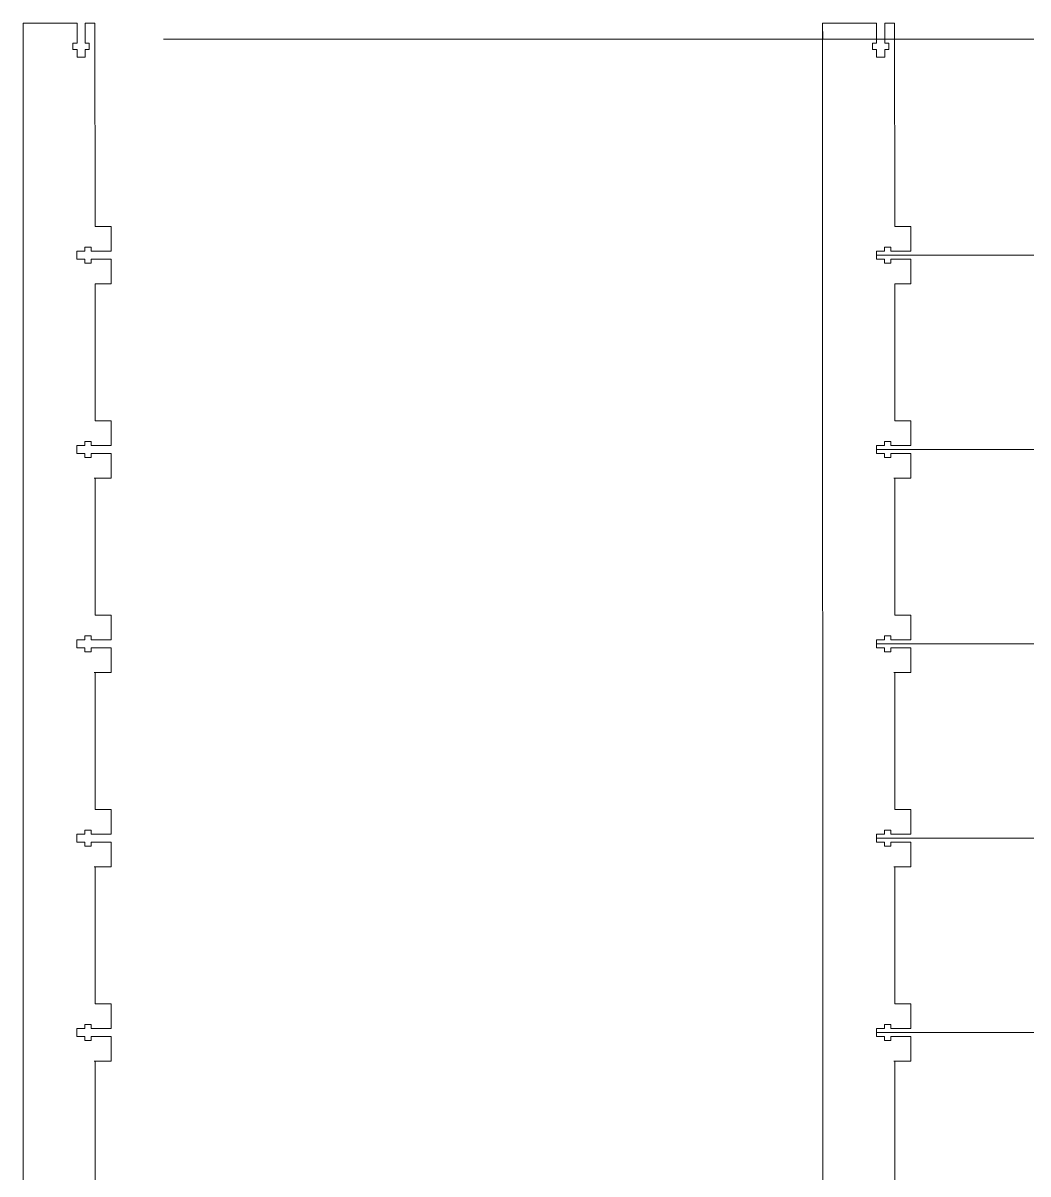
# Model space of a CAD drawing. Header units: millimetres. Extents: x -1390 to 6316, y -1840 to 2435.
# Drawn here: x -632.2 to -353, y -1015.4 to -695.5 of the extents above; entities that cross this region are included whole.
import ezdxf

# ---------------------------------------------------------------- set-up
doc = ezdxf.new("R2010")
doc.units = ezdxf.units.MM
for name, color, linetype, lineweight, true_color in [('New Build platform', 1, 'CONTINUOUS', 0, 0xff0000), ('Referance lines', 3, 'CONTINUOUS', 0, 0x00ff00), ('table under support', 1, 'CONTINUOUS', 0, 0xff0000)]:
    doc.layers.add(name, color=color, linetype=linetype, lineweight=lineweight, true_color=true_color)

msp = doc.modelspace()

# ---------------------------------------------------------------- linework, layer by layer
at = {"layer": 'New Build platform', "color": 1, "true_color": 0xff0000}
for p, q in [((-612.22, -752.03), (-607.74, -752.03)), ((-607.74, -752.03), (-607.74, -758.9)), ((-390.02, -752.03), (-385.55, -752.03)), ((-385.55, -752.03), (-385.55, -758.9)), ((-613.31, -757.79), (-615.07, -757.79)), ((-615.07, -757.79), (-615.07, -758.9)), ((-613.31, -758.9), (-613.31, -757.79)), ((-391.12, -757.79), (-392.88, -757.79)), ((-392.88, -757.79), (-392.88, -758.9)), ((-391.12, -758.9), (-391.12, -757.79)), ((-615.07, -758.9), (-617.27, -758.9)), ((-617.27, -758.9), (-617.27, -761.15)), ((-617.27, -761.15), (-615.07, -761.15)), ((-615.07, -761.15), (-615.07, -762.27)), ((-612.22, -758.9), (-613.31, -758.9)), ((-613.31, -762.27), (-613.31, -761.15)), ((-613.31, -761.15), (-607.74, -761.15)), ((-607.74, -758.9), (-612.22, -758.9)), ((-607.74, -761.15), (-607.74, -768.02)), ((-392.88, -758.9), (-395.07, -758.9)), ((-395.07, -758.9), (-395.07, -761.15)), ((-395.07, -761.15), (-392.88, -761.15)), ((-392.88, -761.15), (-392.88, -762.27)), ((-390.02, -758.9), (-391.12, -758.9)), ((-391.12, -762.27), (-391.12, -761.15)), ((-391.12, -761.15), (-385.55, -761.15)), ((-385.55, -758.9), (-390.02, -758.9)), ((-385.55, -761.15), (-385.55, -768.02)), ((-615.07, -762.27), (-613.31, -762.27)), ((-392.88, -762.27), (-391.12, -762.27)), ((-607.74, -768.02), (-612.22, -768.02)), ((-612.22, -768.02), (-612.22, -806.04)), ((-385.55, -768.02), (-390.02, -768.02)), ((-390.02, -768.02), (-390.02, -806.04)), ((-612.22, -806.04), (-607.74, -806.04)), ((-612.22, -806.04), (-607.74, -806.04)), ((-607.74, -806.04), (-607.74, -812.9)), ((-607.74, -806.04), (-607.74, -812.91)), ((-390.02, -806.04), (-385.54, -806.04)), ((-390.02, -806.04), (-385.55, -806.04)), ((-385.55, -806.04), (-385.55, -812.91)), ((-385.54, -806.04), (-385.54, -812.9)), ((-613.31, -811.78), (-615.07, -811.78)), ((-615.07, -811.78), (-615.07, -812.9)), ((-613.31, -811.8), (-615.07, -811.8)), ((-615.07, -811.8), (-615.07, -812.91)), ((-613.31, -812.9), (-613.31, -811.78)), ((-613.31, -812.91), (-613.31, -811.8)), ((-391.12, -811.78), (-392.88, -811.78)), ((-392.88, -811.78), (-392.88, -812.9)), ((-391.12, -811.8), (-392.88, -811.8)), ((-392.88, -811.8), (-392.88, -812.91)), ((-391.12, -812.9), (-391.12, -811.78)), ((-391.12, -812.91), (-391.12, -811.8)), ((-615.07, -812.9), (-617.27, -812.9)), ((-617.27, -812.9), (-617.27, -815.14)), ((-615.07, -812.91), (-617.27, -812.91)), ((-617.27, -812.91), (-617.27, -815.16)), ((-617.27, -815.14), (-615.07, -815.14)), ((-617.27, -815.16), (-615.07, -815.16)), ((-615.07, -815.14), (-615.07, -816.26)), ((-615.07, -815.16), (-615.07, -816.28)), ((-607.74, -812.9), (-613.31, -812.9)), ((-612.22, -812.91), (-613.31, -812.91)), ((-613.31, -816.26), (-613.31, -815.14)), ((-613.31, -815.14), (-607.74, -815.14)), ((-613.31, -816.28), (-613.31, -815.16)), ((-613.31, -815.16), (-607.74, -815.16)), ((-607.74, -812.91), (-612.22, -812.91)), ((-607.74, -815.14), (-607.74, -822.04)), ((-607.74, -815.16), (-607.74, -822.03)), ((-392.88, -812.9), (-395.07, -812.9)), ((-395.07, -812.9), (-395.07, -815.14)), ((-392.88, -812.91), (-395.07, -812.91)), ((-395.07, -812.91), (-395.07, -815.16)), ((-395.07, -815.14), (-392.88, -815.14)), ((-395.07, -815.16), (-392.88, -815.16)), ((-392.88, -815.14), (-392.88, -816.26)), ((-392.88, -815.16), (-392.88, -816.28)), ((-385.54, -812.9), (-391.12, -812.9)), ((-390.02, -812.91), (-391.12, -812.91)), ((-391.12, -816.26), (-391.12, -815.14)), ((-391.12, -815.14), (-385.54, -815.14)), ((-391.12, -816.28), (-391.12, -815.16)), ((-391.12, -815.16), (-385.55, -815.16)), ((-385.55, -812.91), (-390.02, -812.91)), ((-385.55, -815.16), (-385.55, -822.03)), ((-385.54, -815.14), (-385.54, -822.04)), ((-615.07, -816.26), (-613.31, -816.26)), ((-615.07, -816.28), (-613.31, -816.28)), ((-392.88, -816.26), (-391.12, -816.26)), ((-392.88, -816.28), (-391.12, -816.28)), ((-607.74, -822.04), (-612.46, -822.04)), ((-607.74, -822.03), (-612.22, -822.03)), ((-612.22, -822.03), (-612.22, -860.05)), ((-385.54, -822.04), (-390.27, -822.04)), ((-385.55, -822.03), (-390.02, -822.03)), ((-390.02, -822.03), (-390.02, -860.05)), ((-612.22, -860.05), (-607.74, -860.05)), ((-612.22, -860.05), (-607.74, -860.05)), ((-612.22, -860.05), (-607.74, -860.05)), ((-607.74, -860.05), (-607.74, -866.91)), ((-607.74, -860.05), (-607.74, -866.91)), ((-607.74, -860.05), (-607.74, -866.92)), ((-390.02, -860.05), (-385.54, -860.05)), ((-390.02, -860.05), (-385.54, -860.05)), ((-390.02, -860.05), (-385.55, -860.05)), ((-385.55, -860.05), (-385.55, -866.92)), ((-385.54, -860.05), (-385.54, -866.91)), ((-385.54, -860.05), (-385.54, -866.91)), ((-613.31, -865.79), (-615.07, -865.79)), ((-615.07, -865.79), (-615.07, -866.91)), ((-613.31, -865.79), (-615.07, -865.79)), ((-615.07, -865.79), (-615.07, -866.91)), ((-613.31, -865.81), (-615.07, -865.81)), ((-615.07, -865.81), (-615.07, -866.92)), ((-613.31, -866.91), (-613.31, -865.79)), ((-613.31, -866.91), (-613.31, -865.79)), ((-613.31, -866.92), (-613.31, -865.81)), ((-391.12, -865.79), (-392.88, -865.79)), ((-392.88, -865.79), (-392.88, -866.91)), ((-391.12, -865.79), (-392.88, -865.79)), ((-392.88, -865.79), (-392.88, -866.91)), ((-391.12, -865.81), (-392.88, -865.81)), ((-392.88, -865.81), (-392.88, -866.92)), ((-391.12, -866.91), (-391.12, -865.79)), ((-391.12, -866.91), (-391.12, -865.79)), ((-391.12, -866.92), (-391.12, -865.81)), ((-615.07, -866.91), (-617.27, -866.91)), ((-617.27, -866.91), (-617.27, -869.15)), ((-615.07, -866.91), (-617.27, -866.91)), ((-617.27, -866.91), (-617.27, -869.15)), ((-615.07, -866.92), (-617.27, -866.92)), ((-617.27, -866.92), (-617.27, -869.17)), ((-617.27, -869.15), (-615.07, -869.15)), ((-617.27, -869.15), (-615.07, -869.15)), ((-617.27, -869.17), (-615.07, -869.17)), ((-615.07, -869.15), (-615.07, -870.27)), ((-615.07, -869.15), (-615.07, -870.27)), ((-615.07, -869.17), (-615.07, -870.29)), ((-607.74, -866.91), (-613.31, -866.91)), ((-607.74, -866.91), (-613.31, -866.91)), ((-612.22, -866.92), (-613.31, -866.92)), ((-613.31, -870.27), (-613.31, -869.15)), ((-613.31, -869.15), (-607.74, -869.15)), ((-613.31, -870.27), (-613.31, -869.15)), ((-613.31, -869.15), (-607.74, -869.15)), ((-613.31, -870.29), (-613.31, -869.17)), ((-613.31, -869.17), (-607.74, -869.17)), ((-607.74, -866.92), (-612.22, -866.92)), ((-607.74, -869.15), (-607.74, -876.05)), ((-607.74, -869.15), (-607.74, -876.05)), ((-607.74, -869.17), (-607.74, -876.04)), ((-392.88, -866.91), (-395.07, -866.91)), ((-395.07, -866.91), (-395.07, -869.15)), ((-392.88, -866.91), (-395.07, -866.91)), ((-395.07, -866.91), (-395.07, -869.15)), ((-392.88, -866.92), (-395.07, -866.92)), ((-395.07, -866.92), (-395.07, -869.17)), ((-395.07, -869.15), (-392.88, -869.15)), ((-395.07, -869.15), (-392.88, -869.15)), ((-395.07, -869.17), (-392.88, -869.17)), ((-392.88, -869.15), (-392.88, -870.27)), ((-392.88, -869.15), (-392.88, -870.27)), ((-392.88, -869.17), (-392.88, -870.29)), ((-385.54, -866.91), (-391.12, -866.91)), ((-385.54, -866.91), (-391.12, -866.91)), ((-390.02, -866.92), (-391.12, -866.92)), ((-391.12, -870.27), (-391.12, -869.15)), ((-391.12, -869.15), (-385.54, -869.15)), ((-391.12, -870.27), (-391.12, -869.15)), ((-391.12, -869.15), (-385.54, -869.15)), ((-391.12, -870.29), (-391.12, -869.17)), ((-391.12, -869.17), (-385.55, -869.17)), ((-385.55, -866.92), (-390.02, -866.92)), ((-385.55, -869.17), (-385.55, -876.04)), ((-385.54, -869.15), (-385.54, -876.05)), ((-385.54, -869.15), (-385.54, -876.05)), ((-615.07, -870.27), (-613.31, -870.27)), ((-615.07, -870.27), (-613.31, -870.27)), ((-615.07, -870.29), (-613.31, -870.29)), ((-392.88, -870.27), (-391.12, -870.27)), ((-392.88, -870.27), (-391.12, -870.27)), ((-392.88, -870.29), (-391.12, -870.29)), ((-607.74, -876.05), (-612.46, -876.05)), ((-607.74, -876.05), (-612.46, -876.05)), ((-607.74, -876.04), (-612.22, -876.04)), ((-612.22, -876.04), (-612.22, -914.06)), ((-385.54, -876.05), (-390.27, -876.05)), ((-385.54, -876.05), (-390.27, -876.05)), ((-385.55, -876.04), (-390.02, -876.04)), ((-390.02, -876.04), (-390.02, -914.06)), ((-612.22, -914.06), (-607.74, -914.06)), ((-612.22, -914.06), (-607.74, -914.06)), ((-612.22, -914.06), (-607.74, -914.06)), ((-612.22, -914.06), (-607.74, -914.06)), ((-607.74, -914.06), (-607.74, -920.92)), ((-607.74, -914.06), (-607.74, -920.92)), ((-607.74, -914.06), (-607.74, -920.92)), ((-607.74, -914.06), (-607.74, -920.93)), ((-390.02, -914.06), (-385.54, -914.06)), ((-390.02, -914.06), (-385.54, -914.06)), ((-390.02, -914.06), (-385.54, -914.06)), ((-390.02, -914.06), (-385.55, -914.06)), ((-385.55, -914.06), (-385.55, -920.93)), ((-385.54, -914.06), (-385.54, -920.92)), ((-385.54, -914.06), (-385.54, -920.92)), ((-385.54, -914.06), (-385.54, -920.92)), ((-615.07, -920.92), (-617.27, -920.92)), ((-617.27, -920.92), (-617.27, -923.16)), ((-615.07, -920.92), (-617.27, -920.92)), ((-617.27, -920.92), (-617.27, -923.16)), ((-615.07, -920.92), (-617.27, -920.92)), ((-617.27, -920.92), (-617.27, -923.16)), ((-615.07, -920.93), (-617.27, -920.93)), ((-617.27, -920.93), (-617.27, -923.18)), ((-613.31, -919.8), (-615.07, -919.8)), ((-615.07, -919.8), (-615.07, -920.92)), ((-613.31, -919.8), (-615.07, -919.8)), ((-615.07, -919.8), (-615.07, -920.92)), ((-613.31, -919.8), (-615.07, -919.8)), ((-615.07, -919.8), (-615.07, -920.92)), ((-613.31, -919.82), (-615.07, -919.82)), ((-615.07, -919.82), (-615.07, -920.93)), ((-613.31, -920.92), (-613.31, -919.8)), ((-613.31, -920.92), (-613.31, -919.8)), ((-613.31, -920.92), (-613.31, -919.8)), ((-613.31, -920.93), (-613.31, -919.82)), ((-607.74, -920.92), (-613.31, -920.92)), ((-607.74, -920.92), (-613.31, -920.92)), ((-607.74, -920.92), (-613.31, -920.92)), ((-612.22, -920.93), (-613.31, -920.93)), ((-607.74, -920.93), (-612.22, -920.93)), ((-392.88, -920.92), (-395.07, -920.92)), ((-395.07, -920.92), (-395.07, -923.16)), ((-392.88, -920.92), (-395.07, -920.92)), ((-395.07, -920.92), (-395.07, -923.16)), ((-392.88, -920.92), (-395.07, -920.92)), ((-395.07, -920.92), (-395.07, -923.16)), ((-392.88, -920.93), (-395.07, -920.93)), ((-395.07, -920.93), (-395.07, -923.18)), ((-391.12, -919.8), (-392.88, -919.8)), ((-392.88, -919.8), (-392.88, -920.92)), ((-391.12, -919.8), (-392.88, -919.8)), ((-392.88, -919.8), (-392.88, -920.92)), ((-391.12, -919.8), (-392.88, -919.8)), ((-392.88, -919.8), (-392.88, -920.92)), ((-391.12, -919.82), (-392.88, -919.82)), ((-392.88, -919.82), (-392.88, -920.93)), ((-391.12, -920.92), (-391.12, -919.8)), ((-391.12, -920.92), (-391.12, -919.8)), ((-391.12, -920.92), (-391.12, -919.8)), ((-391.12, -920.93), (-391.12, -919.82)), ((-385.54, -920.92), (-391.12, -920.92)), ((-385.54, -920.92), (-391.12, -920.92)), ((-385.54, -920.92), (-391.12, -920.92)), ((-390.02, -920.93), (-391.12, -920.93)), ((-385.55, -920.93), (-390.02, -920.93)), ((-617.27, -923.16), (-615.07, -923.16)), ((-617.27, -923.16), (-615.07, -923.16)), ((-617.27, -923.16), (-615.07, -923.16)), ((-617.27, -923.18), (-615.07, -923.18)), ((-615.07, -923.16), (-615.07, -924.28)), ((-615.07, -923.16), (-615.07, -924.28)), ((-615.07, -923.16), (-615.07, -924.28)), ((-615.07, -923.18), (-615.07, -924.3)), ((-615.07, -924.28), (-613.31, -924.28)), ((-615.07, -924.28), (-613.31, -924.28)), ((-615.07, -924.28), (-613.31, -924.28)), ((-615.07, -924.3), (-613.31, -924.3)), ((-613.31, -924.28), (-613.31, -923.16)), ((-613.31, -923.16), (-607.74, -923.16)), ((-613.31, -924.28), (-613.31, -923.16)), ((-613.31, -923.16), (-607.74, -923.16)), ((-613.31, -924.28), (-613.31, -923.16)), ((-613.31, -923.16), (-607.74, -923.16)), ((-613.31, -924.3), (-613.31, -923.18)), ((-613.31, -923.18), (-607.74, -923.18)), ((-607.74, -923.16), (-607.74, -930.06)), ((-607.74, -923.16), (-607.74, -930.06)), ((-607.74, -923.16), (-607.74, -930.06)), ((-607.74, -923.18), (-607.74, -930.05)), ((-395.07, -923.16), (-392.88, -923.16)), ((-395.07, -923.16), (-392.88, -923.16)), ((-395.07, -923.16), (-392.88, -923.16)), ((-395.07, -923.18), (-392.88, -923.18)), ((-392.88, -923.16), (-392.88, -924.28)), ((-392.88, -923.16), (-392.88, -924.28)), ((-392.88, -923.16), (-392.88, -924.28)), ((-392.88, -923.18), (-392.88, -924.3)), ((-392.88, -924.28), (-391.12, -924.28)), ((-392.88, -924.28), (-391.12, -924.28)), ((-392.88, -924.28), (-391.12, -924.28)), ((-392.88, -924.3), (-391.12, -924.3)), ((-391.12, -924.28), (-391.12, -923.16)), ((-391.12, -923.16), (-385.54, -923.16)), ((-391.12, -924.28), (-391.12, -923.16)), ((-391.12, -923.16), (-385.54, -923.16)), ((-391.12, -924.28), (-391.12, -923.16)), ((-391.12, -923.16), (-385.54, -923.16)), ((-391.12, -924.3), (-391.12, -923.18)), ((-391.12, -923.18), (-385.55, -923.18)), ((-385.55, -923.18), (-385.55, -930.05)), ((-385.54, -923.16), (-385.54, -930.06)), ((-385.54, -923.16), (-385.54, -930.06)), ((-385.54, -923.16), (-385.54, -930.06)), ((-607.74, -930.06), (-612.46, -930.06)), ((-607.74, -930.06), (-612.46, -930.06)), ((-607.74, -930.06), (-612.46, -930.06)), ((-607.74, -930.05), (-612.22, -930.05)), ((-612.22, -930.05), (-612.22, -968.07)), ((-385.54, -930.06), (-390.27, -930.06)), ((-385.54, -930.06), (-390.27, -930.06)), ((-385.54, -930.06), (-390.27, -930.06)), ((-385.55, -930.05), (-390.02, -930.05)), ((-390.02, -930.05), (-390.02, -968.07)), ((-612.22, -968.07), (-607.74, -968.07)), ((-612.22, -968.07), (-607.74, -968.07)), ((-612.22, -968.07), (-607.74, -968.07)), ((-612.22, -968.07), (-607.74, -968.07)), ((-612.22, -968.07), (-607.74, -968.07)), ((-607.74, -968.07), (-607.74, -974.93)), ((-607.74, -968.07), (-607.74, -974.93)), ((-607.74, -968.07), (-607.74, -974.93)), ((-607.74, -968.07), (-607.74, -974.93)), ((-607.74, -968.07), (-607.74, -974.94)), ((-390.02, -968.07), (-385.54, -968.07)), ((-390.02, -968.07), (-385.54, -968.07)), ((-390.02, -968.07), (-385.54, -968.07)), ((-390.02, -968.07), (-385.54, -968.07)), ((-390.02, -968.07), (-385.55, -968.07)), ((-385.55, -968.07), (-385.55, -974.94)), ((-385.54, -968.07), (-385.54, -974.93)), ((-385.54, -968.07), (-385.54, -974.93)), ((-385.54, -968.07), (-385.54, -974.93)), ((-385.54, -968.07), (-385.54, -974.93)), ((-615.07, -974.93), (-617.27, -974.93)), ((-617.27, -974.93), (-617.27, -977.17)), ((-615.07, -974.93), (-617.27, -974.93)), ((-617.27, -974.93), (-617.27, -977.17)), ((-615.07, -974.93), (-617.27, -974.93)), ((-617.27, -974.93), (-617.27, -977.17)), ((-615.07, -974.93), (-617.27, -974.93)), ((-617.27, -974.93), (-617.27, -977.17)), ((-615.07, -974.94), (-617.27, -974.94)), ((-617.27, -974.94), (-617.27, -977.19)), ((-613.31, -973.81), (-615.07, -973.81)), ((-615.07, -973.81), (-615.07, -974.93)), ((-613.31, -973.81), (-615.07, -973.81)), ((-615.07, -973.81), (-615.07, -974.93)), ((-613.31, -973.81), (-615.07, -973.81)), ((-615.07, -973.81), (-615.07, -974.93)), ((-613.31, -973.81), (-615.07, -973.81)), ((-615.07, -973.81), (-615.07, -974.93)), ((-613.31, -973.83), (-615.07, -973.83)), ((-615.07, -973.83), (-615.07, -974.94)), ((-613.31, -974.93), (-613.31, -973.81)), ((-613.31, -974.93), (-613.31, -973.81)), ((-613.31, -974.93), (-613.31, -973.81)), ((-613.31, -974.93), (-613.31, -973.81)), ((-613.31, -974.94), (-613.31, -973.83)), ((-607.74, -974.93), (-613.31, -974.93)), ((-607.74, -974.93), (-613.31, -974.93)), ((-607.74, -974.93), (-613.31, -974.93)), ((-607.74, -974.93), (-613.31, -974.93)), ((-612.22, -974.94), (-613.31, -974.94)), ((-607.74, -974.94), (-612.22, -974.94)), ((-392.88, -974.93), (-395.07, -974.93)), ((-395.07, -974.93), (-395.07, -977.17)), ((-392.88, -974.93), (-395.07, -974.93)), ((-395.07, -974.93), (-395.07, -977.17)), ((-392.88, -974.93), (-395.07, -974.93)), ((-395.07, -974.93), (-395.07, -977.17)), ((-392.88, -974.93), (-395.07, -974.93)), ((-395.07, -974.93), (-395.07, -977.17)), ((-392.88, -974.94), (-395.07, -974.94)), ((-395.07, -974.94), (-395.07, -977.19)), ((-391.12, -973.81), (-392.88, -973.81)), ((-392.88, -973.81), (-392.88, -974.93)), ((-391.12, -973.81), (-392.88, -973.81)), ((-392.88, -973.81), (-392.88, -974.93)), ((-391.12, -973.81), (-392.88, -973.81)), ((-392.88, -973.81), (-392.88, -974.93)), ((-391.12, -973.81), (-392.88, -973.81)), ((-392.88, -973.81), (-392.88, -974.93)), ((-391.12, -973.83), (-392.88, -973.83)), ((-392.88, -973.83), (-392.88, -974.94)), ((-391.12, -974.93), (-391.12, -973.81)), ((-391.12, -974.93), (-391.12, -973.81)), ((-391.12, -974.93), (-391.12, -973.81)), ((-391.12, -974.93), (-391.12, -973.81)), ((-391.12, -974.94), (-391.12, -973.83)), ((-385.54, -974.93), (-391.12, -974.93)), ((-385.54, -974.93), (-391.12, -974.93)), ((-385.54, -974.93), (-391.12, -974.93)), ((-385.54, -974.93), (-391.12, -974.93)), ((-390.02, -974.94), (-391.12, -974.94)), ((-385.55, -974.94), (-390.02, -974.94)), ((-617.27, -977.17), (-615.07, -977.17)), ((-617.27, -977.17), (-615.07, -977.17)), ((-617.27, -977.17), (-615.07, -977.17)), ((-617.27, -977.17), (-615.07, -977.17)), ((-617.27, -977.19), (-615.07, -977.19)), ((-615.07, -977.17), (-615.07, -978.29)), ((-615.07, -977.17), (-615.07, -978.29)), ((-615.07, -977.17), (-615.07, -978.29)), ((-615.07, -977.17), (-615.07, -978.29)), ((-615.07, -977.19), (-615.07, -978.31)), ((-615.07, -978.29), (-613.31, -978.29)), ((-615.07, -978.29), (-613.31, -978.29)), ((-615.07, -978.29), (-613.31, -978.29)), ((-615.07, -978.29), (-613.31, -978.29)), ((-615.07, -978.31), (-613.31, -978.31)), ((-613.31, -978.29), (-613.31, -977.17)), ((-613.31, -977.17), (-607.74, -977.17)), ((-613.31, -978.29), (-613.31, -977.17)), ((-613.31, -977.17), (-607.74, -977.17)), ((-613.31, -978.29), (-613.31, -977.17)), ((-613.31, -977.17), (-607.74, -977.17)), ((-613.31, -978.29), (-613.31, -977.17)), ((-613.31, -977.17), (-607.74, -977.17)), ((-613.31, -978.31), (-613.31, -977.19)), ((-613.31, -977.19), (-607.74, -977.19)), ((-607.74, -977.17), (-607.74, -984.07)), ((-607.74, -977.17), (-607.74, -984.07)), ((-607.74, -977.17), (-607.74, -984.07)), ((-607.74, -977.17), (-607.74, -984.07)), ((-607.74, -977.19), (-607.74, -984.06)), ((-395.07, -977.17), (-392.88, -977.17)), ((-395.07, -977.17), (-392.88, -977.17)), ((-395.07, -977.17), (-392.88, -977.17)), ((-395.07, -977.17), (-392.88, -977.17)), ((-395.07, -977.19), (-392.88, -977.19)), ((-392.88, -977.17), (-392.88, -978.29)), ((-392.88, -977.17), (-392.88, -978.29)), ((-392.88, -977.17), (-392.88, -978.29)), ((-392.88, -977.17), (-392.88, -978.29)), ((-392.88, -977.19), (-392.88, -978.31)), ((-392.88, -978.29), (-391.12, -978.29)), ((-392.88, -978.29), (-391.12, -978.29)), ((-392.88, -978.29), (-391.12, -978.29)), ((-392.88, -978.29), (-391.12, -978.29)), ((-392.88, -978.31), (-391.12, -978.31)), ((-391.12, -978.29), (-391.12, -977.17)), ((-391.12, -977.17), (-385.54, -977.17)), ((-391.12, -978.29), (-391.12, -977.17)), ((-391.12, -977.17), (-385.54, -977.17)), ((-391.12, -978.29), (-391.12, -977.17)), ((-391.12, -977.17), (-385.54, -977.17)), ((-391.12, -978.29), (-391.12, -977.17)), ((-391.12, -977.17), (-385.54, -977.17)), ((-391.12, -978.31), (-391.12, -977.19)), ((-391.12, -977.19), (-385.55, -977.19)), ((-385.55, -977.19), (-385.55, -984.06)), ((-385.54, -977.17), (-385.54, -984.07)), ((-385.54, -977.17), (-385.54, -984.07)), ((-385.54, -977.17), (-385.54, -984.07)), ((-385.54, -977.17), (-385.54, -984.07)), ((-607.74, -984.07), (-612.46, -984.07)), ((-607.74, -984.07), (-612.46, -984.07)), ((-607.74, -984.07), (-612.46, -984.07)), ((-607.74, -984.07), (-612.46, -984.07)), ((-607.74, -984.06), (-612.22, -984.06)), ((-612.22, -984.06), (-612.22, -1022.08)), ((-385.54, -984.07), (-390.27, -984.07)), ((-385.54, -984.07), (-390.27, -984.07)), ((-385.54, -984.07), (-390.27, -984.07)), ((-385.54, -984.07), (-390.27, -984.07)), ((-385.55, -984.06), (-390.02, -984.06)), ((-390.02, -984.06), (-390.02, -1022.08))]:
    msp.add_line(p, q, dxfattribs=at)
at = {"layer": 'Referance lines'}
for p, q in [((-593.22, -700), (1406.78, -700)), ((-593.22, -700), (1406.78, -700)), ((-395.07, -760.03), (1604.93, -760.03)), ((-395.07, -814.02), (1604.93, -814.02)), ((-395.07, -868.05), (1604.93, -868.05)), ((-395.07, -922.04), (1604.93, -922.04)), ((-395.07, -976.07), (1604.93, -976.07))]:
    msp.add_line(p, q, dxfattribs=at)
at = {"layer": 'table under support', "color": 1, "true_color": 0xff0000}
for p, q in [((-632.2, -700), (-632.22, -695.52)), ((-632.2, -1364.63), (-632.22, -695.52)), ((-617.22, -695.52), (-617.22, -701.09)), ((-614.98, -701.09), (-614.98, -695.52)), ((-410, -700), (-410.03, -695.52)), ((-410, -1364.63), (-410.03, -695.52)), ((-395.03, -695.52), (-395.03, -701.09)), ((-392.79, -701.09), (-392.79, -695.52)), ((-617.22, -701.09), (-618.34, -701.09)), ((-618.34, -701.09), (-618.34, -702.85)), ((-618.34, -702.85), (-617.22, -702.85)), ((-617.22, -702.85), (-617.22, -705.05)), ((-613.86, -701.09), (-614.98, -701.09)), ((-614.98, -705.05), (-614.98, -702.85)), ((-614.98, -702.85), (-613.86, -702.85)), ((-613.86, -702.85), (-613.86, -701.09)), ((-395.03, -701.09), (-396.15, -701.09)), ((-396.15, -701.09), (-396.15, -702.85)), ((-396.15, -702.85), (-395.03, -702.85)), ((-395.03, -702.85), (-395.03, -705.05)), ((-391.67, -701.09), (-392.79, -701.09)), ((-392.79, -705.05), (-392.79, -702.85)), ((-392.79, -702.85), (-391.67, -702.85)), ((-391.67, -702.85), (-391.67, -701.09)), ((-617.22, -705.05), (-614.98, -705.05)), ((-395.03, -705.05), (-392.79, -705.05))]:
    msp.add_line(p, q, dxfattribs=at)
at = {"layer": 'table under support'}
for p, q in [((-632.22, -695.52), (-617.22, -695.52)), ((-628.54, -695.52), (-628.54, -695.52)), ((-614.98, -695.52), (-612.25, -695.52)), ((-612.25, -695.52), (-612.22, -752.03)), ((-410.03, -695.52), (-395.03, -695.52)), ((-406.35, -695.52), (-406.35, -695.52)), ((-392.79, -695.52), (-390.05, -695.52)), ((-390.05, -695.52), (-390.02, -752.03))]:
    msp.add_line(p, q, dxfattribs=at)

doc.saveas('drawing.dxf')
